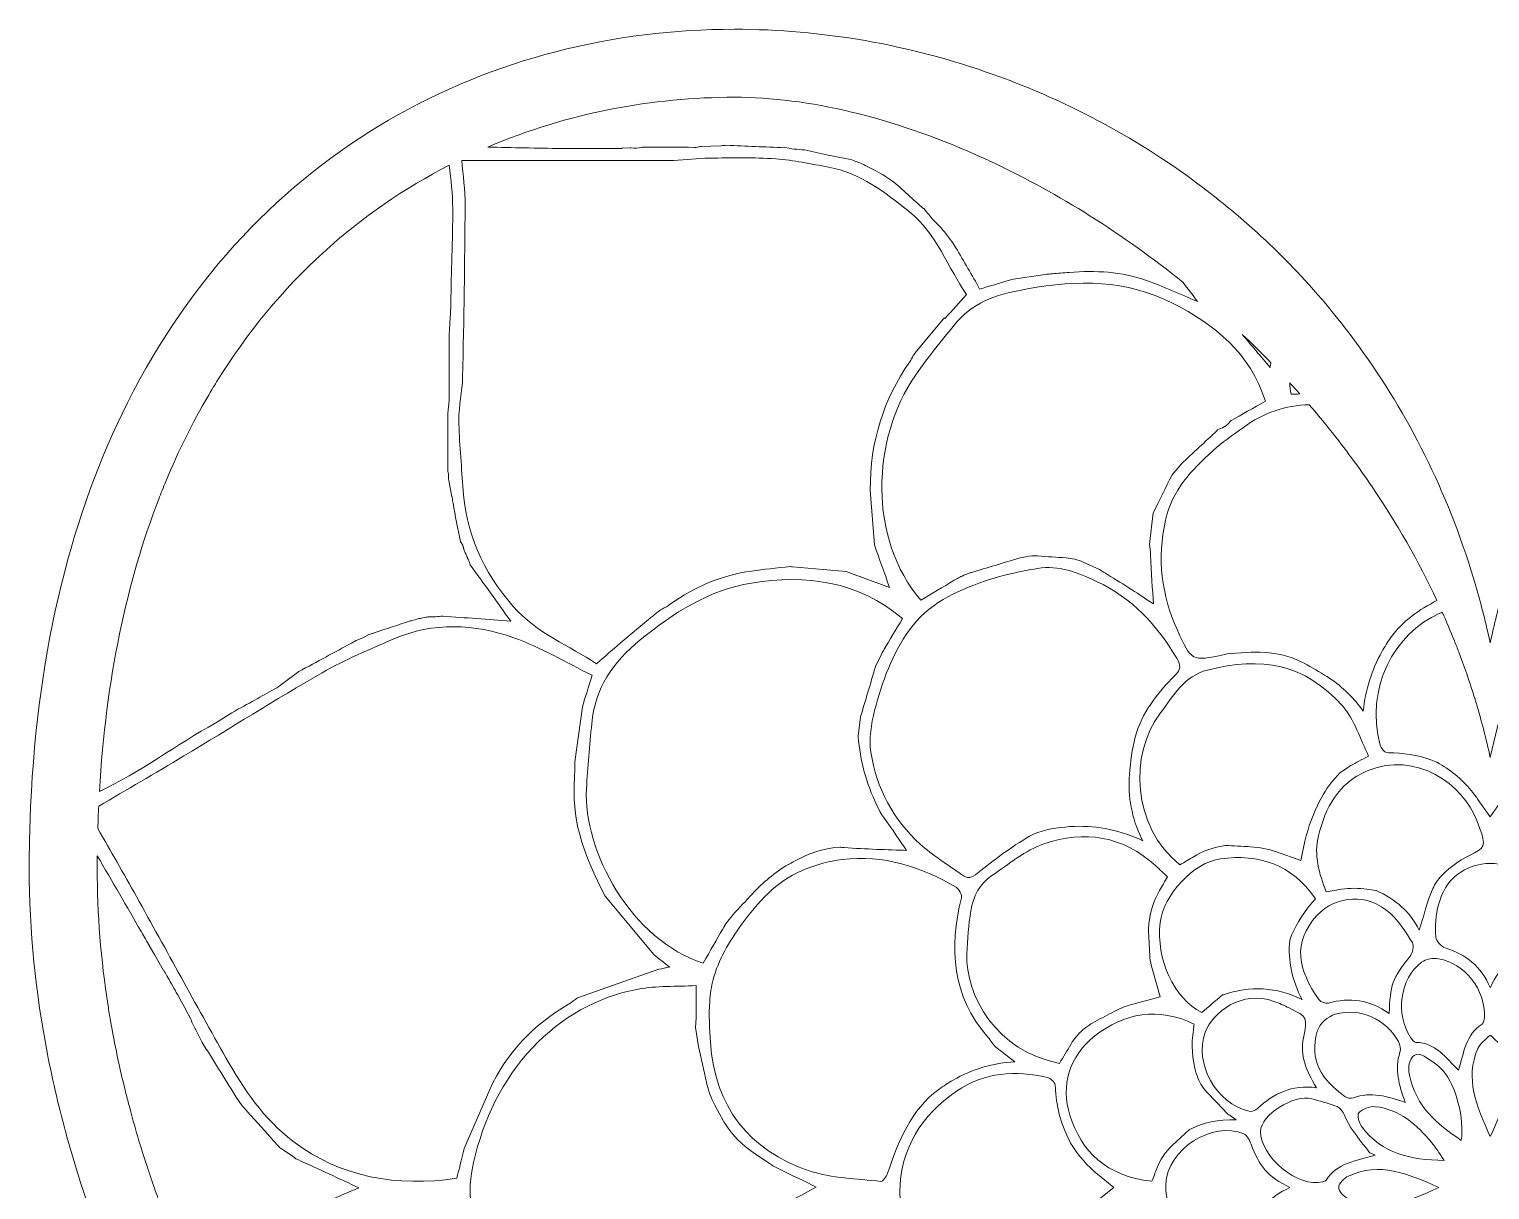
# Model space of a CAD drawing. Extents: x 12 to 8996, y -931 to -69.
# Drawn here: x 1157.9 to 1643.8, y -457.1 to -71 of the extents above; entities that cross this region are included whole.
import ezdxf

# ---------------------------------------------------------------- set-up
doc = ezdxf.new("R2010")
doc.units = 0
doc.header["$MEASUREMENT"] = 0
doc.layers.add('Layer 1', color=7, linetype='Continuous')

msp = doc.modelspace()

# ---------------------------------------------------------------- linework, layer by layer
at = {"layer": 'Layer 1', "lineweight": 0}
for points, knots in [([(2129.66, -329.64), (2127.3, -276.46), (2115.77, -231.98), (2097.65, -195.79), (2097.56, -195.63), (2097.49, -195.45), (2097.4, -195.29), (2060.01, -120.87), (1994.88, -81.48), (1925.21, -72.86), (1925.21, -72.86), (1925.12, -72.86), (1925.12, -72.86), (1915.27, -71.64), (1905.34, -71.03), (1895.39, -71.03), (1895.39, -71.03), (1894.35, -71.03), (1894.35, -71.03), (1887.27, -71.08), (1880.21, -71.42), (1873.13, -72.05), (1871.75, -72.16), (1870.35, -72.3), (1868.97, -72.43), (1868.92, -72.46), (1868.88, -72.46), (1868.83, -72.46), (1854.6, -73.97), (1840.44, -76.69), (1826.53, -80.6), (1795.34, -89.33), (1765.45, -103.97), (1739.01, -124.1), (1724.76, -134.94), (1711.52, -147.38), (1699.6, -161.36), (1691.28, -171.13), (1683.61, -181.65), (1676.69, -192.94), (1664.83, -212.23), (1655.24, -233.68), (1648.5, -257.16), (1646.81, -263.04), (1645.29, -269.04), (1643.98, -275.17), (1642.6, -268.74), (1640.99, -262.45), (1639.18, -256.3), (1630.77, -227.3), (1617.99, -201.4), (1601.97, -178.85), (1595.5, -169.75), (1588.51, -161.18), (1581.04, -153.15), (1567.38, -138.47), (1552.18, -125.66), (1535.89, -114.78), (1517.91, -102.79), (1498.61, -93.18), (1478.59, -86.05), (1450.77, -76.12), (1421.56, -71.03), (1392.59, -71.03), (1312.08, -71.01), (1233.26, -110.33), (1190.58, -195.29), (1172.35, -231.58), (1160.7, -276.18), (1158.34, -329.64), (1158.03, -336.36), (1157.87, -343.21), (1157.87, -350.2), (1157.87, -371.08), (1159.99, -391.71), (1163.98, -412.05), (1163.98, -412.05), (1163.98, -412.12), (1163.98, -412.12), (1165.74, -421.28), (1167.89, -430.35), (1170.4, -439.37), (1170.4, -439.4), (1170.42, -439.44), (1170.42, -439.47), (1174.83, -455.46), (1180.35, -471.23), (1186.82, -486.79), (1202.09, -523.53), (1222.66, -558.97), (1246.61, -592.7), (1246.61, -592.72), (1246.63, -592.72), (1246.66, -592.75), (1250.82, -598.61), (1255.07, -604.42), (1259.44, -610.17), (1332.57, -706.67), (1431.9, -788.08), (1511.28, -844.45), (1530.08, -857.82), (1547.77, -869.77), (1563.72, -880.2), (1611.67, -911.53), (1643.98, -928.97), (1643.98, -928.97), (1643.98, -928.97), (1679.72, -909.67), (1731.84, -875.22), (1745.68, -866.06), (1760.68, -855.83), (1776.47, -844.61), (1783.05, -839.95), (1789.82, -835.09), (1796.67, -830.05), (1796.67, -830.05), (1796.69, -830.05), (1796.69, -830.05), (1801.65, -826.4), (1806.62, -822.69), (1811.69, -818.89), (1850.13, -789.96), (1891.34, -756.12), (1930.97, -718.27), (1936.72, -712.8), (1942.44, -707.21), (1948.12, -701.56), (1948.12, -701.56), (1948.14, -701.53), (1948.14, -701.53), (1954.39, -695.29), (1960.56, -688.98), (1966.67, -682.53), (1971.83, -677.15), (1976.9, -671.7), (1981.89, -666.18), (1992.44, -654.57), (2002.71, -642.67), (2012.59, -630.48), (2012.59, -630.48), (2012.59, -630.46), (2012.59, -630.46), (2059.28, -573.02), (2097.44, -509.7), (2116.65, -442.77), (2119.75, -432.02), (2122.35, -421.16), (2124.41, -410.24), (2128.14, -390.49), (2130.13, -370.45), (2130.13, -350.2), (2130.13, -343.21), (2129.97, -336.36), (2129.66, -329.64)], [0, 0, 0, 0, 1, 1, 1, 2, 2, 2, 3, 3, 3, 4, 4, 4, 5, 5, 5, 6, 6, 6, 7, 7, 7, 8, 8, 8, 9, 9, 9, 10, 10, 10, 11, 11, 11, 12, 12, 12, 13, 13, 13, 14, 14, 14, 15, 15, 15, 16, 16, 16, 17, 17, 17, 18, 18, 18, 19, 19, 19, 20, 20, 20, 21, 21, 21, 22, 22, 22, 23, 23, 23, 24, 24, 24, 25, 25, 25, 26, 26, 26, 27, 27, 27, 28, 28, 28, 29, 29, 29, 30, 30, 30, 31, 31, 31, 32, 32, 32, 33, 33, 33, 34, 34, 34, 35, 35, 35, 36, 36, 36, 37, 37, 37, 38, 38, 38, 39, 39, 39, 40, 40, 40, 41, 41, 41, 42, 42, 42, 43, 43, 43, 44, 44, 44, 45, 45, 45, 46, 46, 46, 47, 47, 47, 48, 48, 48, 49, 49, 49, 50, 50, 50, 51, 51, 51, 51]), ([(1392.54, -93.65), (1417.2, -93.65), (1444.91, -100.37), (1472.78, -112.75), (1474.86, -113.65), (1476.94, -114.6), (1479.02, -115.6), (1500.42, -125.71), (1521.78, -139.1), (1541.77, -155.25), (1541.77, -155.25), (1541.8, -155.3), (1541.8, -155.3), (1543.36, -157.33), (1544.99, -159.39), (1546.57, -161.59), (1540.67, -159.12), (1535.21, -156.61), (1529.58, -154.57), (1521.28, -151.59), (1512.57, -151.25), (1503.91, -151.9), (1503.66, -151.93), (1503.45, -151.9), (1503.21, -151.93), (1502.25, -152.04), (1501.3, -152.15), (1500.31, -152.2), (1498.59, -152.29), (1496.87, -152.51), (1495.13, -152.67), (1495.13, -152.67), (1484.57, -154.32), (1484.57, -154.32), (1484.43, -154.37), (1484.29, -154.44), (1484.14, -154.48), (1480.52, -155.57), (1477.39, -156.5), (1474.07, -157.51), (1471.67, -152.79), (1468.82, -148.31), (1466.22, -143.69), (1465.72, -142.99), (1465.31, -142.22), (1464.79, -141.52), (1463.87, -140.32), (1462.94, -139.12), (1462.01, -137.95), (1461.06, -136.75), (1459.93, -135.75), (1458.89, -134.62), (1457.71, -133.38), (1456.63, -132.06), (1455.59, -130.71), (1455.59, -130.71), (1455.52, -130.75), (1455.52, -130.75), (1451.85, -127.81), (1448.59, -124.16), (1444.79, -121.39), (1441.84, -119.25), (1440.35, -118.5), (1437.76, -117.27), (1437.2, -116.93), (1436.65, -116.59), (1436.06, -116.3), (1435.27, -115.91), (1434.46, -115.55), (1433.62, -115.26), (1432.92, -115.01), (1432.24, -114.76), (1431.59, -114.44), (1431.59, -114.46), (1431.59, -114.46), (1431.59, -114.46), (1426.25, -113.4), (1421, -112.47), (1415.86, -111.16), (1415.82, -111.16), (1415.77, -111.14), (1415.75, -111.12), (1413.51, -111.09), (1411.32, -110.76), (1409.1, -110.33), (1409.1, -110.37), (1409.1, -110.42), (1409.08, -110.46), (1402.7, -110.17), (1396.39, -109.9), (1389.87, -109.6), (1389.26, -109.67), (1388.65, -109.71), (1388.04, -109.76), (1388.04, -109.76), (1381.39, -109.99), (1381.39, -109.99), (1381.28, -109.99), (1381.14, -110.01), (1381.03, -110.01), (1380.55, -110.21), (1379.99, -110.35), (1379.22, -110.33), (1373.99, -110.21), (1368.77, -110.28), (1362.75, -110.28), (1362.75, -110.28), (1362, -110.28), (1362, -110.28), (1361.96, -110.3), (1361.96, -110.3), (1361.93, -110.33), (1361.93, -110.33), (1361.82, -110.33), (1361.82, -110.33), (1361.8, -110.33), (1361.75, -110.35), (1361.73, -110.35), (1360.55, -110.57), (1359.38, -110.6), (1358.18, -110.51), (1358.18, -110.51), (1357.86, -110.51), (1357.86, -110.51), (1357.86, -110.51), (1355.15, -110.62), (1355.15, -110.62), (1355.15, -110.62), (1355.1, -110.64), (1355.1, -110.64), (1355.1, -110.64), (1354.83, -110.66), (1354.83, -110.66), (1354.52, -110.71), (1354.15, -110.73), (1353.77, -110.73), (1353.77, -110.73), (1353.43, -110.73), (1353.43, -110.73), (1347.28, -110.64), (1341.1, -110.8), (1334.92, -110.71), (1326.76, -110.55), (1318.59, -110.48), (1310.43, -110.21), (1337.21, -98.79), (1365.49, -93.65), (1392.54, -93.65)], [0, 0, 0, 0, 1, 1, 1, 2, 2, 2, 3, 3, 3, 4, 4, 4, 5, 5, 5, 6, 6, 6, 7, 7, 7, 8, 8, 8, 9, 9, 9, 10, 10, 10, 11, 11, 11, 12, 12, 12, 13, 13, 13, 14, 14, 14, 15, 15, 15, 16, 16, 16, 17, 17, 17, 18, 18, 18, 19, 19, 19, 20, 20, 20, 21, 21, 21, 22, 22, 22, 23, 23, 23, 24, 24, 24, 25, 25, 25, 26, 26, 26, 27, 27, 27, 28, 28, 28, 29, 29, 29, 30, 30, 30, 31, 31, 31, 32, 32, 32, 33, 33, 33, 34, 34, 34, 35, 35, 35, 36, 36, 36, 37, 37, 37, 38, 38, 38, 39, 39, 39, 40, 40, 40, 41, 41, 41, 42, 42, 42, 43, 43, 43, 44, 44, 44, 45, 45, 45, 46, 46, 46, 47, 47, 47, 48, 48, 48, 49, 49, 49, 49]), ([(1200.96, -227.37), (1201.71, -225.4), (1202.48, -223.43), (1203.31, -221.51), (1207.48, -211.35), (1212.18, -201.9), (1217.36, -193.1), (1218.27, -191.49), (1219.22, -189.93), (1220.19, -188.37), (1240.84, -154.96), (1267.99, -131.45), (1297.6, -116.25), (1298.19, -121.05), (1298.73, -125.87), (1298.78, -130.66), (1298.82, -141.18), (1298.3, -151.68), (1298.14, -162.17), (1298.12, -164.19), (1298.1, -165.61), (1297.92, -166.65), (1297.92, -166.65), (1297.89, -166.92), (1297.89, -166.92), (1297.89, -166.92), (1297.6, -172.94), (1297.6, -172.94), (1297.6, -172.94), (1297.6, -194.57), (1297.6, -194.57), (1297.6, -194.57), (1297.17, -198.8), (1297.17, -198.8), (1297.17, -198.8), (1297.17, -199.05), (1297.17, -199.05), (1297.17, -199.05), (1297.19, -199.05), (1297.19, -199.05), (1297.19, -199.05), (1297.19, -218.32), (1297.19, -218.32), (1297.22, -218.41), (1297.26, -218.48), (1297.26, -218.57), (1297.33, -218.84), (1297.35, -219.11), (1297.37, -219.38), (1297.37, -219.38), (1297.37, -219.45), (1297.37, -219.45), (1297.42, -220.02), (1297.4, -220.58), (1297.44, -221.12), (1297.44, -221.12), (1298.53, -226.62), (1298.53, -226.62), (1298.53, -226.62), (1298.55, -226.73), (1298.55, -226.73), (1298.64, -226.98), (1298.69, -227.21), (1298.71, -227.48), (1298.71, -227.48), (1298.71, -227.66), (1298.71, -227.66), (1298.71, -227.75), (1298.71, -227.84), (1298.69, -227.91), (1298.71, -228.02), (1298.75, -228.11), (1298.8, -228.23), (1298.84, -228.34), (1298.87, -228.43), (1298.89, -228.57), (1299.59, -232.89), (1300.5, -237.16), (1301.36, -241.42), (1301.38, -241.44), (1301.4, -241.48), (1301.42, -241.51), (1301.69, -241.89), (1301.94, -242.28), (1302.1, -242.71), (1302.15, -242.8), (1302.15, -242.91), (1302.17, -243), (1302.19, -243.02), (1302.21, -243.04), (1302.21, -243.07), (1302.35, -243.27), (1302.42, -243.5), (1302.42, -243.75), (1302.42, -243.86), (1302.44, -243.95), (1302.46, -244.04), (1302.62, -244.42), (1302.78, -244.81), (1302.94, -245.19), (1303.23, -245.71), (1303.5, -246.26), (1303.66, -246.82), (1303.68, -246.89), (1303.71, -246.96), (1303.73, -247.05), (1303.89, -247.39), (1304.18, -247.95), (1304.36, -248.47), (1304.45, -248.7), (1304.52, -248.97), (1304.59, -249.22), (1309.16, -255.4), (1313.59, -261.66), (1318.07, -267.91), (1310.43, -267.36), (1303.03, -266.84), (1295.63, -266.25), (1295.56, -266.25), (1295.5, -266.23), (1295.43, -266.23), (1293.94, -266.41), (1292.42, -266.57), (1290.93, -266.48), (1290.72, -266.5), (1290.52, -266.57), (1290.29, -266.57), (1289.98, -266.57), (1289.66, -266.64), (1289.32, -266.68), (1289.03, -266.75), (1288.73, -266.84), (1288.39, -266.93), (1288.1, -267.02), (1287.78, -267.05), (1287.47, -267.09), (1286.65, -267.34), (1285.86, -267.61), (1285.02, -267.84), (1284.89, -267.86), (1284.77, -267.86), (1284.64, -267.86), (1280.72, -269.17), (1276.7, -270.51), (1272.4, -271.93), (1272.4, -271.93), (1272.29, -271.98), (1272.29, -271.98), (1271.86, -272.11), (1271.38, -272.27), (1270.95, -272.41), (1270.95, -272.41), (1270.91, -272.43), (1270.91, -272.43), (1270.91, -272.43), (1269.05, -273.33), (1269.05, -273.33), (1269.05, -273.33), (1267.17, -274.13), (1267.17, -274.13), (1266.5, -274.49), (1265.79, -274.87), (1265.09, -275.26), (1259.46, -278.29), (1253.69, -281.41), (1247.56, -284.71), (1247.56, -284.71), (1241.48, -289.24), (1241.48, -289.24), (1241.48, -289.24), (1240.93, -289.64), (1240.93, -289.64), (1240.48, -290.01), (1239.96, -290.32), (1239.42, -290.62), (1235.19, -292.95), (1230.96, -295.28), (1225.26, -298.42), (1225.26, -298.42), (1220.51, -301.43), (1220.51, -301.43), (1220.51, -301.43), (1219.94, -301.79), (1219.94, -301.79), (1206.8, -309.01), (1194.83, -318.28), (1181.21, -324.62), (1183.38, -287.07), (1190.37, -254.81), (1200.96, -227.37)], [0, 0, 0, 0, 1, 1, 1, 2, 2, 2, 3, 3, 3, 4, 4, 4, 5, 5, 5, 6, 6, 6, 7, 7, 7, 8, 8, 8, 9, 9, 9, 10, 10, 10, 11, 11, 11, 12, 12, 12, 13, 13, 13, 14, 14, 14, 15, 15, 15, 16, 16, 16, 17, 17, 17, 18, 18, 18, 19, 19, 19, 20, 20, 20, 21, 21, 21, 22, 22, 22, 23, 23, 23, 24, 24, 24, 25, 25, 25, 26, 26, 26, 27, 27, 27, 28, 28, 28, 29, 29, 29, 30, 30, 30, 31, 31, 31, 32, 32, 32, 33, 33, 33, 34, 34, 34, 35, 35, 35, 36, 36, 36, 37, 37, 37, 38, 38, 38, 39, 39, 39, 40, 40, 40, 41, 41, 41, 42, 42, 42, 43, 43, 43, 44, 44, 44, 45, 45, 45, 46, 46, 46, 47, 47, 47, 48, 48, 48, 49, 49, 49, 50, 50, 50, 51, 51, 51, 52, 52, 52, 53, 53, 53, 54, 54, 54, 55, 55, 55, 56, 56, 56, 57, 57, 57, 58, 58, 58, 59, 59, 59, 60, 60, 60, 61, 61, 61, 62, 62, 62, 63, 63, 63, 63]), ([(1301.81, -114.67), (1301.81, -114.67), (1355.22, -114.67), (1355.22, -114.67), (1360.92, -114.67), (1366.62, -114.76), (1372.34, -114.65), (1376.3, -114.53), (1380.24, -113.94), (1384.19, -113.9), (1391.57, -113.81), (1398.94, -113.63), (1406.27, -114.13), (1412.18, -114.56), (1418.01, -115.82), (1423.85, -116.91), (1434.46, -118.88), (1442.6, -125.21), (1450.75, -131.79), (1459.98, -139.24), (1463.57, -150.39), (1469.73, -159.28), (1467.3, -161.95), (1465.02, -164.48), (1462.51, -167.24), (1462.46, -167.17), (1462.44, -167.13), (1462.4, -167.06), (1462.28, -167.22), (1462.12, -167.33), (1461.99, -167.49), (1461.99, -167.49), (1453.19, -177.99), (1453.19, -177.99), (1453.19, -178.01), (1453.19, -178.01), (1453.19, -178.03), (1453.12, -178.1), (1453.05, -178.12), (1453.01, -178.19), (1452.69, -178.69), (1452.35, -179.16), (1452.01, -179.61), (1451.67, -180.29), (1451.31, -180.97), (1450.84, -181.67), (1442.13, -194.23), (1437.58, -208.23), (1437.72, -224.36), (1437.72, -224.36), (1439.07, -242.5), (1439.07, -242.5), (1440.72, -247.23), (1442.42, -251.91), (1444.14, -256.73), (1439.32, -254.94), (1434.48, -253.22), (1429.69, -251.46), (1429.69, -251.46), (1411.79, -249.85), (1411.79, -249.85), (1411.61, -249.81), (1411.41, -249.83), (1411.2, -249.76), (1406.39, -250.31), (1402.27, -250.65), (1398.2, -251.26), (1388.33, -252.75), (1379.29, -256.44), (1371.28, -262.23), (1370.33, -262.91), (1369.4, -263.43), (1368.47, -263.9), (1367.95, -264.26), (1367.39, -264.6), (1366.87, -264.94), (1366.66, -265.12), (1366.46, -265.28), (1366.26, -265.46), (1366.26, -265.46), (1366.03, -265.67), (1366.03, -265.67), (1365.76, -265.89), (1365.49, -266.12), (1365.22, -266.37), (1365.06, -266.48), (1364.9, -266.62), (1364.72, -266.73), (1364.72, -266.73), (1364.58, -266.84), (1364.58, -266.84), (1364.58, -266.84), (1354.47, -275.26), (1354.47, -275.26), (1351.78, -277.61), (1349.29, -279.78), (1346.62, -282.11), (1337.73, -276.12), (1326.8, -272.07), (1318.91, -263.06), (1308.8, -251.46), (1303.05, -238.34), (1302.12, -223.02), (1301.69, -215.7), (1300.93, -208.37), (1300.83, -201.01), (1300.77, -196.24), (1301.99, -191.47), (1302.08, -186.67), (1302.49, -167.65), (1302.78, -148.6), (1302.89, -129.55), (1302.94, -124.51), (1302.19, -119.46), (1301.81, -114.67)], [0, 0, 0, 0, 1, 1, 1, 2, 2, 2, 3, 3, 3, 4, 4, 4, 5, 5, 5, 6, 6, 6, 7, 7, 7, 8, 8, 8, 9, 9, 9, 10, 10, 10, 11, 11, 11, 12, 12, 12, 13, 13, 13, 14, 14, 14, 15, 15, 15, 16, 16, 16, 17, 17, 17, 18, 18, 18, 19, 19, 19, 20, 20, 20, 21, 21, 21, 22, 22, 22, 23, 23, 23, 24, 24, 24, 25, 25, 25, 26, 26, 26, 27, 27, 27, 28, 28, 28, 29, 29, 29, 30, 30, 30, 31, 31, 31, 32, 32, 32, 33, 33, 33, 34, 34, 34, 35, 35, 35, 36, 36, 36, 37, 37, 37, 38, 38, 38, 38]), ([(1569.17, -194.77), (1565.23, -196.99), (1561.2, -199.27), (1557.74, -201.24), (1557.62, -201.36), (1557.5, -201.47), (1557.38, -201.58), (1556.36, -203.03), (1554.77, -203.88), (1553.11, -204.29), (1553.15, -204.34), (1553.2, -204.38), (1553.22, -204.45), (1549.13, -208.25), (1545.1, -212.01), (1541.21, -215.6), (1541.21, -215.6), (1538.11, -219.25), (1538.11, -219.25), (1535.98, -223.59), (1533.9, -227.84), (1531.89, -231.96), (1531.89, -231.96), (1530.58, -242.28), (1530.58, -242.28), (1530.8, -243.45), (1530.94, -244.67), (1530.96, -245.89), (1531.1, -251.78), (1531.64, -257.64), (1531.93, -262.14), (1527.48, -259.29), (1522.12, -255.71), (1516.6, -252.43), (1515.69, -251.89), (1514.79, -251.35), (1514, -250.76), (1514, -250.76), (1508.56, -248.32), (1508.56, -248.32), (1506.75, -247.51), (1504.82, -247.03), (1502.84, -246.89), (1499.72, -246.69), (1496.59, -246.48), (1493.39, -246.26), (1492.09, -246.17), (1490.77, -246.25), (1489.49, -246.5), (1489.49, -246.5), (1487.53, -246.89), (1487.53, -246.89), (1481.81, -248.61), (1476.69, -250.15), (1471.15, -251.82), (1471.15, -251.8), (1471.15, -251.8), (1471.15, -251.78), (1466.84, -253.38), (1468.44, -252.93), (1465.63, -254.36), (1461.85, -256.59), (1458.17, -258.79), (1454.52, -260.96), (1437.06, -240.69), (1438.01, -207.35), (1452.83, -186.04), (1457.1, -179.89), (1461.83, -174.03), (1466.67, -168.3), (1472.71, -161.11), (1481.31, -158.98), (1490.06, -157.38), (1506.62, -154.32), (1522.95, -154.35), (1538.31, -162.15), (1552.29, -169.28), (1564.12, -178.73), (1569.17, -194.77)], [0, 0, 0, 0, 1, 1, 1, 2, 2, 2, 3, 3, 3, 4, 4, 4, 5, 5, 5, 6, 6, 6, 7, 7, 7, 8, 8, 8, 9, 9, 9, 10, 10, 10, 11, 11, 11, 12, 12, 12, 13, 13, 13, 14, 14, 14, 15, 15, 15, 16, 16, 16, 17, 17, 17, 18, 18, 18, 19, 19, 19, 20, 20, 20, 21, 21, 21, 22, 22, 22, 23, 23, 23, 24, 24, 24, 25, 25, 25, 26, 26, 26, 26]), ([(1571.02, -181.99), (1570.93, -182.51), (1570.82, -183.03), (1570.73, -183.53), (1567.7, -179.89), (1564.58, -176.24), (1561.45, -172.53), (1564.69, -175.59), (1567.9, -178.75), (1571.02, -181.99)], [0, 0, 0, 0, 1, 1, 1, 2, 2, 2, 3, 3, 3, 3]), ([(1580.66, -192.37), (1579.66, -192.4), (1578.69, -192.42), (1577.72, -192.42), (1577.52, -191.13), (1577.36, -189.86), (1577.27, -188.62), (1578.4, -189.86), (1579.53, -191.11), (1580.66, -192.37)], [0, 0, 0, 0, 1, 1, 1, 2, 2, 2, 3, 3, 3, 3]), ([(1583.76, -195.95), (1588.67, -201.65), (1593.35, -207.53), (1597.83, -213.59), (1600.18, -216.76), (1602.44, -219.97), (1604.66, -223.23), (1612.81, -235.24), (1620.07, -247.89), (1626.26, -261.12), (1620.32, -263.99), (1614.95, -267.79), (1610.84, -273.49), (1609.79, -274.96), (1608.84, -276.5), (1607.94, -278.1), (1604.51, -284.17), (1602.42, -290.92), (1601.74, -297.86), (1601.74, -297.86), (1600.58, -296.36), (1600.58, -296.36), (1597.34, -292.17), (1593.35, -288.61), (1588.83, -285.86), (1586.21, -284.27), (1583.69, -282.78), (1581.07, -281.46), (1573.26, -277.5), (1564.83, -278.02), (1556.43, -278.83), (1556.16, -278.85), (1555.91, -279.01), (1555.64, -279.06), (1544.6, -281.36), (1544.6, -281.36), (1539.9, -270.94), (1534.6, -259.2), (1533.09, -247.12), (1535.92, -234.38), (1538.11, -224.43), (1544.62, -217.66), (1551.7, -211.24), (1554.85, -208.39), (1558.4, -206.01), (1561.84, -203.5), (1568.54, -198.59), (1575.95, -196.13), (1583.76, -195.95)], [0, 0, 0, 0, 1, 1, 1, 2, 2, 2, 3, 3, 3, 4, 4, 4, 5, 5, 5, 6, 6, 6, 7, 7, 7, 8, 8, 8, 9, 9, 9, 10, 10, 10, 11, 11, 11, 12, 12, 12, 13, 13, 13, 14, 14, 14, 15, 15, 15, 16, 16, 16, 16]), ([(1442.38, -277.25), (1442.38, -277.25), (1442.26, -277.45), (1442.26, -277.45), (1442.01, -277.88), (1441.77, -278.29), (1441.54, -278.67), (1441.54, -278.67), (1439.48, -282.99), (1439.48, -282.99), (1437.67, -289.1), (1436.13, -294.21), (1434.46, -299.8), (1434.46, -299.8), (1433.69, -306.23), (1433.69, -306.23), (1433.69, -306.27), (1433.7, -306.31), (1433.7, -306.35), (1434.3, -314.26), (1436.4, -321.98), (1439.86, -329.12), (1439.86, -329.12), (1440.93, -331.31), (1440.93, -331.31), (1441.36, -331.99), (1441.79, -332.67), (1442.24, -333.3), (1445.02, -337.17), (1447.65, -341.13), (1449.77, -344.23), (1443.64, -343.98), (1436.29, -343.8), (1428.98, -343.28), (1428.53, -343.26), (1428.06, -343.19), (1427.58, -343.08), (1422.86, -343.45), (1418.25, -344.78), (1414.07, -346.99), (1412.84, -347.64), (1411.65, -348.26), (1410.48, -348.87), (1410.48, -348.87), (1410.41, -348.89), (1410.41, -348.89), (1406.01, -351.57), (1402, -354.85), (1398.5, -358.63), (1396.3, -361), (1394.15, -363.31), (1391.98, -365.65), (1389.87, -368.14), (1389.93, -368.33), (1388.49, -370.52), (1388.44, -370.56), (1388.46, -370.55), (1388.49, -370.53), (1386.75, -373.62), (1384.46, -377.69), (1382.16, -381.74), (1358.22, -374.13), (1342.16, -344.37), (1343.29, -323.69), (1343.7, -316.47), (1344.36, -309.28), (1345.04, -302.09), (1346.12, -290.35), (1352.09, -281.5), (1361.14, -274.19), (1372.2, -265.26), (1383.88, -257.61), (1398.2, -255.28), (1416.41, -252.32), (1433.53, -254.56), (1448.42, -267.11), (1446.27, -270.71), (1444.12, -274.33), (1442.38, -277.25)], [0, 0, 0, 0, 1, 1, 1, 2, 2, 2, 3, 3, 3, 4, 4, 4, 5, 5, 5, 6, 6, 6, 7, 7, 7, 8, 8, 8, 9, 9, 9, 10, 10, 10, 11, 11, 11, 12, 12, 12, 13, 13, 13, 14, 14, 14, 15, 15, 15, 16, 16, 16, 17, 17, 17, 18, 18, 18, 19, 19, 19, 20, 20, 20, 21, 21, 21, 22, 22, 22, 23, 23, 23, 24, 24, 24, 25, 25, 25, 26, 26, 26, 26]), ([(1539.08, -286.02), (1533.13, -291.86), (1527.98, -298.63), (1525.85, -306.57), (1524.78, -310.56), (1524.3, -314.71), (1523.96, -318.94), (1523.37, -326.27), (1524.73, -333.62), (1527.98, -340.22), (1527.98, -340.22), (1528.36, -340.99), (1528.36, -340.99), (1521.27, -337.64), (1513.49, -335.92), (1505.65, -336.23), (1504.6, -336.27), (1503.55, -336.34), (1502.5, -336.45), (1498.48, -336.83), (1494.11, -337.56), (1490.7, -339.52), (1484.59, -343.01), (1478.91, -347.35), (1473.41, -351.76), (1471.33, -353.44), (1470.09, -353.8), (1468.01, -352.21), (1463.48, -348.8), (1458.46, -345.95), (1454.3, -342.13), (1445.36, -333.91), (1439.73, -323.55), (1437.9, -311.56), (1437.22, -307.09), (1438.03, -302.13), (1439.16, -297.65), (1441.61, -288.15), (1445.02, -278.92), (1450.75, -270.82), (1456.88, -262.23), (1466.13, -258.02), (1475.67, -254.69), (1481.38, -252.73), (1487.39, -251.41), (1493.36, -250.4), (1500.38, -249.2), (1506.76, -251.8), (1513, -254.72), (1524.81, -260.24), (1533.13, -269.24), (1539.67, -280.28), (1541.1, -282.68), (1541.12, -284.06), (1539.08, -286.02)], [0, 0, 0, 0, 1, 1, 1, 2, 2, 2, 3, 3, 3, 4, 4, 4, 5, 5, 5, 6, 6, 6, 7, 7, 7, 8, 8, 8, 9, 9, 9, 10, 10, 10, 11, 11, 11, 12, 12, 12, 13, 13, 13, 14, 14, 14, 15, 15, 15, 16, 16, 16, 17, 17, 17, 18, 18, 18, 18]), ([(1628.01, -264.96), (1629.43, -268.11), (1630.79, -271.3), (1632.06, -274.51), (1632.58, -275.75), (1633.07, -277.02), (1633.55, -278.27), (1635.06, -282.25), (1636.49, -286.27), (1637.78, -290.35), (1638.32, -291.93), (1638.82, -293.54), (1639.27, -295.14), (1641.08, -301.11), (1642.64, -307.18), (1643.98, -313.31), (1645.31, -307.15), (1646.87, -301.09), (1648.68, -295.12), (1649.16, -293.51), (1649.66, -291.91), (1650.18, -290.32), (1651.49, -286.25), (1652.91, -282.25), (1654.43, -278.27), (1654.9, -277.02), (1655.4, -275.75), (1655.92, -274.51), (1657.19, -271.3), (1658.55, -268.11), (1659.97, -264.96), (1660.22, -265.1), (1660.47, -265.19), (1660.72, -265.3), (1675.99, -271.91), (1685.69, -290.37), (1680.62, -309.21), (1680.38, -310.18), (1679.27, -311.59), (1678.45, -311.65), (1675.26, -311.93), (1672.03, -311.77), (1669, -311.77), (1669, -311.77), (1661.92, -314.75), (1661.92, -314.75), (1659.2, -317.13), (1655.79, -318.76), (1652.53, -320.82), (1652.53, -320.82), (1643.98, -333.08), (1643.98, -333.08), (1643.98, -333.08), (1639.91, -327.23), (1639.91, -327.23), (1637.05, -323.12), (1633.49, -319.48), (1629.28, -316.77), (1628.27, -316.12), (1627.55, -315.69), (1626.24, -314.91), (1626.24, -314.91), (1626.2, -314.89), (1626.2, -314.89), (1626.2, -314.89), (1625.9, -314.76), (1625.9, -314.76), (1621.48, -312.85), (1616.73, -311.93), (1611.92, -311.79), (1611.12, -311.76), (1610.32, -311.72), (1609.53, -311.65), (1608.71, -311.59), (1607.6, -310.18), (1607.35, -309.21), (1602.29, -290.37), (1611.99, -271.91), (1627.26, -265.3), (1627.51, -265.19), (1627.76, -265.1), (1628.01, -264.96)], [0, 0, 0, 0, 1, 1, 1, 2, 2, 2, 3, 3, 3, 4, 4, 4, 5, 5, 5, 6, 6, 6, 7, 7, 7, 8, 8, 8, 9, 9, 9, 10, 10, 10, 11, 11, 11, 12, 12, 12, 13, 13, 13, 14, 14, 14, 15, 15, 15, 16, 16, 16, 17, 17, 17, 18, 18, 18, 19, 19, 19, 20, 20, 20, 21, 21, 21, 22, 22, 22, 23, 23, 23, 24, 24, 24, 25, 25, 25, 26, 26, 26, 27, 27, 27, 27]), ([(1180.99, -329.5), (1190.15, -324.14), (1199.79, -318.53), (1209.35, -312.79), (1224.69, -303.58), (1239.82, -294.01), (1255.34, -285.1), (1262.94, -280.73), (1271.11, -277.32), (1279.19, -273.85), (1292.37, -268.18), (1305.97, -268.79), (1319.09, -273.47), (1328.07, -276.66), (1336.42, -281.68), (1345.15, -285.93), (1343.95, -289.85), (1342.93, -293.17), (1341.91, -296.48), (1341.91, -296.48), (1339.4, -314.73), (1339.4, -314.73), (1339.4, -314.73), (1339.4, -314.78), (1339.4, -314.78), (1339.43, -315.52), (1339.43, -316.34), (1339.38, -317.15), (1338.59, -331.79), (1339.63, -340.18), (1349.49, -359.45), (1349.49, -359.45), (1365.67, -378.79), (1365.67, -378.79), (1365.67, -378.79), (1365.71, -378.84), (1365.71, -378.84), (1367.5, -380.29), (1369.26, -381.71), (1370.92, -383.05), (1369.76, -383.27), (1368.59, -383.5), (1367.41, -383.73), (1367.41, -383.73), (1340.31, -393.25), (1340.31, -393.25), (1338.75, -394.38), (1338.09, -394.97), (1337.35, -395.4), (1325.67, -402.16), (1316.67, -411.57), (1311.08, -423.77), (1311.08, -423.77), (1302.6, -443.42), (1302.6, -443.42), (1301.65, -447.22), (1300.86, -450.35), (1300.13, -453.31), (1280.2, -456.16), (1261.7, -453.15), (1245.62, -440.96), (1235.96, -433.65), (1229.22, -423.63), (1223.31, -413.2), (1213.24, -395.4), (1203.5, -377.42), (1193.54, -359.57), (1189.29, -351.92), (1184.92, -344.34), (1180.72, -336.97), (1180.76, -334.46), (1180.85, -331.97), (1180.99, -329.5)], [0, 0, 0, 0, 1, 1, 1, 2, 2, 2, 3, 3, 3, 4, 4, 4, 5, 5, 5, 6, 6, 6, 7, 7, 7, 8, 8, 8, 9, 9, 9, 10, 10, 10, 11, 11, 11, 12, 12, 12, 13, 13, 13, 14, 14, 14, 15, 15, 15, 16, 16, 16, 17, 17, 17, 18, 18, 18, 19, 19, 19, 20, 20, 20, 21, 21, 21, 22, 22, 22, 23, 23, 23, 24, 24, 24, 24]), ([(1597.65, -315.98), (1596.07, -316.93), (1594.59, -317.99), (1593.98, -318.4), (1593.98, -318.4), (1592.41, -320.17), (1592.41, -320.17), (1590.44, -322.38), (1588.74, -324.82), (1587.38, -327.45), (1587.35, -327.51), (1587.33, -327.56), (1587.3, -327.62), (1585.08, -331.91), (1583.4, -336.45), (1582.35, -341.17), (1582.35, -341.17), (1580.93, -347.58), (1580.93, -347.58), (1580.93, -347.58), (1572.84, -344.7), (1572.84, -344.7), (1570.08, -343.73), (1567.19, -343.15), (1564.27, -343.01), (1561.32, -342.86), (1558.58, -342.72), (1555.84, -342.56), (1555.84, -342.56), (1553.53, -343.05), (1553.53, -343.05), (1550.68, -343.65), (1547.95, -344.71), (1545.45, -346.21), (1543.92, -347.11), (1542.31, -348.08), (1540.69, -349.05), (1524.83, -336.13), (1523.7, -312.36), (1534.29, -298.47), (1538.7, -292.65), (1542.2, -286.14), (1549.9, -284.22), (1568.01, -279.69), (1582.06, -281.86), (1594.91, -296.25), (1598.89, -300.71), (1600.66, -307.13), (1603.53, -312.83), (1601.09, -314.12), (1599.32, -314.98), (1597.65, -315.98)], [0, 0, 0, 0, 1, 1, 1, 2, 2, 2, 3, 3, 3, 4, 4, 4, 5, 5, 5, 6, 6, 6, 7, 7, 7, 8, 8, 8, 9, 9, 9, 10, 10, 10, 11, 11, 11, 12, 12, 12, 13, 13, 13, 14, 14, 14, 15, 15, 15, 16, 16, 16, 17, 17, 17, 17]), ([(1638.79, -345), (1634.68, -346.9), (1630.88, -349.41), (1627.77, -352.69), (1626.59, -353.93), (1625.6, -355.34), (1624.89, -356.9), (1622.93, -361.19), (1621.95, -366.07), (1620.36, -370.7), (1617.4, -364.72), (1612.4, -360.38), (1606, -357.6), (1606, -357.6), (1605.95, -357.58), (1605.95, -357.58), (1605.95, -357.58), (1602.98, -357.13), (1602.98, -357.13), (1600.18, -356.7), (1597.34, -356.71), (1594.54, -357.14), (1592.91, -357.39), (1591.22, -357.65), (1589.37, -357.94), (1587.11, -352.01), (1585.21, -345.77), (1586.84, -339.32), (1589.19, -330), (1593.26, -321.9), (1603.01, -317.79), (1619.39, -310.86), (1634.97, -322.35), (1639.54, -334.28), (1642.26, -341.33), (1642.86, -343.12), (1638.79, -345)], [0, 0, 0, 0, 1, 1, 1, 2, 2, 2, 3, 3, 3, 4, 4, 4, 5, 5, 5, 6, 6, 6, 7, 7, 7, 8, 8, 8, 9, 9, 9, 10, 10, 10, 11, 11, 11, 12, 12, 12, 12]), ([(1533.93, -357.59), (1531.96, -360.95), (1530.77, -364.71), (1530.43, -368.6), (1530.43, -368.6), (1530.26, -370.56), (1530.26, -370.56), (1530.26, -370.56), (1530.26, -370.65), (1530.26, -370.65), (1530.42, -373.24), (1530.54, -375.88), (1530.68, -378.8), (1530.76, -380.38), (1531.02, -381.94), (1531.45, -383.46), (1531.45, -383.46), (1534.15, -392.91), (1534.15, -392.91), (1534.15, -392.91), (1524.25, -395.64), (1524.25, -395.64), (1522.36, -396.16), (1520.55, -396.88), (1518.83, -397.8), (1516.82, -398.87), (1514.68, -400.01), (1512.51, -401.13), (1511.53, -401.64), (1510.59, -402.23), (1509.72, -402.91), (1509.72, -402.91), (1509.32, -403.22), (1509.32, -403.22), (1507.36, -404.73), (1505.7, -406.61), (1504.44, -408.74), (1503.18, -410.86), (1501.94, -412.96), (1500.69, -415.06), (1479.63, -411.12), (1469.36, -392.39), (1469.86, -378.61), (1470.02, -373.84), (1470.38, -369.05), (1471.17, -364.32), (1471.96, -359.61), (1474.09, -355.31), (1478.19, -352.58), (1483.82, -348.8), (1489.27, -344.14), (1495.51, -341.99), (1508.95, -337.38), (1521.8, -339.37), (1532.68, -349.36), (1534.04, -350.59), (1535.37, -351.81), (1536.64, -352.96), (1535.72, -354.53), (1534.83, -356.05), (1533.93, -357.59)], [0, 0, 0, 0, 1, 1, 1, 2, 2, 2, 3, 3, 3, 4, 4, 4, 5, 5, 5, 6, 6, 6, 7, 7, 7, 8, 8, 8, 9, 9, 9, 10, 10, 10, 11, 11, 11, 12, 12, 12, 13, 13, 13, 14, 14, 14, 15, 15, 15, 16, 16, 16, 17, 17, 17, 18, 18, 18, 19, 19, 19, 20, 20, 20, 20]), ([(1203.63, -467.76), (1202.73, -465.41), (1201.84, -463.08), (1201.01, -460.75), (1200.19, -458.49), (1199.4, -456.25), (1198.63, -454.01), (1198.18, -452.7), (1197.73, -451.36), (1197.3, -450.03), (1194.97, -442.99), (1192.89, -436), (1191.08, -429.04), (1190.67, -427.52), (1190.28, -426.01), (1189.92, -424.51), (1187.93, -416.57), (1186.26, -408.66), (1184.9, -400.81), (1184.63, -399.18), (1184.36, -397.55), (1184.11, -395.94), (1181.69, -380.54), (1180.49, -365.27), (1180.49, -350.2), (1180.49, -348.8), (1180.49, -347.4), (1180.53, -346.02), (1185.44, -354.45), (1190.35, -362.87), (1195.19, -371.35), (1196.1, -372.89), (1196.98, -374.45), (1197.86, -376.01), (1197.86, -376.01), (1197.86, -376.04), (1197.86, -376.04), (1197.86, -376.04), (1199.65, -379.02), (1199.65, -379.02), (1199.65, -379.02), (1202.59, -384.13), (1202.59, -384.13), (1202.61, -384.11), (1202.61, -384.11), (1202.64, -384.09), (1203, -384.72), (1203.34, -385.36), (1203.7, -385.99), (1203.7, -385.99), (1203.97, -386.49), (1203.97, -386.49), (1205.08, -388.43), (1206.14, -390.31), (1207.18, -392.14), (1207.18, -392.14), (1207.27, -392.3), (1207.27, -392.3), (1208.45, -394.4), (1209.58, -396.44), (1210.64, -398.5), (1210.64, -398.5), (1210.73, -398.66), (1210.73, -398.66), (1211.1, -399.34), (1211.44, -400.01), (1211.77, -400.69), (1211.84, -400.81), (1211.89, -400.92), (1211.89, -401.08), (1211.89, -401.08), (1211.89, -401.1), (1211.89, -401.1), (1211.89, -401.1), (1211.93, -401.21), (1211.93, -401.21), (1211.93, -401.21), (1211.93, -401.35), (1211.93, -401.35), (1211.93, -401.35), (1213.09, -403.57), (1213.09, -403.57), (1213.09, -403.57), (1213.29, -403.95), (1213.29, -403.95), (1213.29, -403.95), (1215.44, -408.11), (1215.44, -408.11), (1219.06, -413.93), (1222.7, -419.76), (1226.43, -425.71), (1226.43, -425.71), (1226.48, -425.8), (1226.48, -425.8), (1226.5, -425.85), (1226.52, -425.87), (1226.55, -425.92), (1226.55, -425.92), (1228.76, -429.2), (1228.76, -429.2), (1229.71, -430.26), (1230.64, -431.3), (1231.55, -432.29), (1231.55, -432.29), (1231.66, -432.43), (1231.66, -432.43), (1234.74, -435.85), (1237.56, -439.01), (1240.46, -442.23), (1240.78, -442.59), (1241.11, -442.95), (1241.43, -443.31), (1241.43, -443.31), (1245.34, -445.87), (1245.34, -445.87), (1245.34, -445.87), (1245.53, -446), (1245.53, -446), (1245.53, -446), (1246.09, -446.41), (1246.09, -446.41), (1246.09, -446.41), (1246.63, -446.84), (1246.63, -446.84), (1246.63, -446.84), (1246.66, -446.84), (1246.66, -446.84), (1246.84, -446.93), (1247.02, -447), (1247.2, -447.09), (1254.19, -450.23), (1261.09, -453.47), (1267.54, -456.45), (1261.07, -459.26), (1253.96, -462.36), (1246.36, -465.68), (1246.36, -465.68), (1246.32, -465.71), (1246.32, -465.71), (1245.89, -465.89), (1245.48, -466.07), (1245.03, -466.27), (1245.03, -466.27), (1242.38, -468.71), (1242.38, -468.71), (1242.38, -468.71), (1242.29, -468.78), (1242.29, -468.78), (1242.29, -468.78), (1241.43, -469.44), (1241.43, -469.44), (1241.18, -469.71), (1240.93, -470), (1240.68, -470.28), (1240.68, -470.28), (1240.66, -470.3), (1240.66, -470.3), (1237.04, -474.35), (1233.51, -478.28), (1229.69, -482.54), (1229.69, -482.54), (1229.67, -482.56), (1229.67, -482.56), (1229.37, -482.9), (1229.08, -483.22), (1228.79, -483.55), (1228.76, -483.53), (1228.72, -483.51), (1228.7, -483.49), (1228.7, -483.49), (1226.43, -487.02), (1226.43, -487.02), (1225.96, -487.78), (1225.46, -488.58), (1224.99, -489.35), (1222.68, -493.06), (1220.33, -496.86), (1217.9, -500.72), (1212.57, -489.68), (1207.82, -478.69), (1203.63, -467.76)], [0, 0, 0, 0, 1, 1, 1, 2, 2, 2, 3, 3, 3, 4, 4, 4, 5, 5, 5, 6, 6, 6, 7, 7, 7, 8, 8, 8, 9, 9, 9, 10, 10, 10, 11, 11, 11, 12, 12, 12, 13, 13, 13, 14, 14, 14, 15, 15, 15, 16, 16, 16, 17, 17, 17, 18, 18, 18, 19, 19, 19, 20, 20, 20, 21, 21, 21, 22, 22, 22, 23, 23, 23, 24, 24, 24, 25, 25, 25, 26, 26, 26, 27, 27, 27, 28, 28, 28, 29, 29, 29, 30, 30, 30, 31, 31, 31, 32, 32, 32, 33, 33, 33, 34, 34, 34, 35, 35, 35, 36, 36, 36, 37, 37, 37, 38, 38, 38, 39, 39, 39, 40, 40, 40, 41, 41, 41, 42, 42, 42, 43, 43, 43, 44, 44, 44, 45, 45, 45, 46, 46, 46, 47, 47, 47, 48, 48, 48, 49, 49, 49, 50, 50, 50, 51, 51, 51, 52, 52, 52, 53, 53, 53, 54, 54, 54, 55, 55, 55, 56, 56, 56, 57, 57, 57, 58, 58, 58, 59, 59, 59, 60, 60, 60, 60]), ([(1476.85, -406.33), (1476.85, -406.33), (1476.85, -406.33), (1476.86, -406.33), (1477.83, -407.63), (1478.68, -409.02), (1479.97, -410.01), (1479.97, -410.01), (1485.83, -414.54), (1485.83, -414.54), (1478.6, -414.93), (1471.54, -417), (1465.28, -420.64), (1463.62, -421.6), (1462.02, -422.61), (1460.5, -423.72), (1451.09, -430.6), (1447.13, -441.03), (1443.48, -451.57), (1443.1, -452.68), (1441.9, -454.42), (1441.24, -454.33), (1433.26, -453.4), (1424.91, -453.33), (1417.4, -450.8), (1397.29, -444.01), (1386.05, -429.47), (1384.53, -408.13), (1384.22, -403.63), (1383.97, -398.97), (1384.28, -394.45), (1384.38, -393.2), (1384.51, -391.98), (1384.69, -390.76), (1384.9, -389.54), (1385.14, -388.34), (1385.44, -387.16), (1387.11, -380.67), (1390.87, -374.41), (1394.87, -368.89), (1400.21, -361.56), (1406.34, -354.54), (1415.03, -350.9), (1419.26, -349.12), (1423.85, -347.78), (1428.4, -347.22), (1442.1, -345.52), (1454.55, -349.7), (1466.26, -356.45), (1467.26, -357.01), (1468.3, -358.98), (1468.05, -360), (1463.89, -376.83), (1464.82, -392.62), (1476.85, -406.33)], [0, 0, 0, 0, 1, 1, 1, 2, 2, 2, 3, 3, 3, 4, 4, 4, 5, 5, 5, 6, 6, 6, 7, 7, 7, 8, 8, 8, 9, 9, 9, 10, 10, 10, 11, 11, 11, 12, 12, 12, 13, 13, 13, 14, 14, 14, 15, 15, 15, 16, 16, 16, 17, 17, 17, 18, 18, 18, 18]), ([(1584.28, -362.13), (1581.27, -365.67), (1578.9, -369.71), (1577.27, -374.07), (1577.27, -374.07), (1577.27, -374.09), (1577.27, -374.09), (1576.59, -380.99), (1578.1, -387.46), (1581.38, -393.84), (1581.32, -393.81), (1581.26, -393.77), (1581.2, -393.74), (1573.17, -389.62), (1563.73, -389.23), (1555.2, -392.21), (1555.2, -392.21), (1554.94, -392.3), (1554.94, -392.3), (1552.52, -394.31), (1550.26, -396.24), (1548, -398.14), (1538.68, -393.43), (1532.77, -380.4), (1534.15, -368.23), (1535.19, -359.09), (1545.28, -348.19), (1554.28, -346.99), (1567.04, -345.34), (1577.92, -348.69), (1585.84, -360.29), (1585.32, -360.9), (1584.81, -361.51), (1584.28, -362.13)], [0, 0, 0, 0, 1, 1, 1, 2, 2, 2, 3, 3, 3, 4, 4, 4, 5, 5, 5, 6, 6, 6, 7, 7, 7, 8, 8, 8, 9, 9, 9, 10, 10, 10, 11, 11, 11, 11]), ([(1655.08, -352.37), (1661.17, -357.17), (1662.78, -366.35), (1662.1, -373.05), (1661.98, -374.38), (1660.33, -376.24), (1659.02, -376.65), (1652.19, -378.79), (1647.03, -382.71), (1644.05, -389.79), (1644.02, -389.77), (1644, -389.72), (1644, -389.68), (1643.98, -389.72), (1643.95, -389.77), (1643.93, -389.79), (1640.95, -382.71), (1635.79, -378.79), (1628.96, -376.65), (1627.64, -376.24), (1625.99, -374.38), (1625.88, -373.05), (1625.2, -366.35), (1626.81, -357.17), (1632.89, -352.37), (1636.2, -349.77), (1640.11, -348.53), (1644, -348.57), (1647.87, -348.53), (1651.78, -349.77), (1655.08, -352.37)], [0, 0, 0, 0, 1, 1, 1, 2, 2, 2, 3, 3, 3, 4, 4, 4, 5, 5, 5, 6, 6, 6, 7, 7, 7, 8, 8, 8, 9, 9, 9, 10, 10, 10, 10]), ([(1617.24, -379.54), (1611.45, -386.71), (1610.61, -389.11), (1610.41, -398.52), (1603.82, -393.84), (1597.2, -393.11), (1590.12, -394.99), (1589.21, -395.24), (1587.56, -394.65), (1587.02, -393.91), (1580.05, -384.09), (1577.99, -374.93), (1586.34, -365.88), (1592.72, -358.96), (1603.39, -358.41), (1610.68, -365.13), (1613.62, -367.89), (1615.97, -371.42), (1618.08, -374.88), (1618.71, -375.92), (1618.14, -378.41), (1617.24, -379.54)], [0, 0, 0, 0, 1, 1, 1, 2, 2, 2, 3, 3, 3, 4, 4, 4, 5, 5, 5, 6, 6, 6, 7, 7, 7, 7]), ([(1642.05, -399.67), (1642.03, -400.49), (1641.83, -401.64), (1641.31, -401.98), (1635.7, -405.49), (1635.27, -411.62), (1633.41, -417.34), (1629.07, -413.2), (1625.86, -408.09), (1619.27, -408.11), (1618.69, -408.11), (1617.96, -407.12), (1617.51, -406.44), (1612.31, -398.77), (1613.91, -386.89), (1621.17, -381.4), (1622.58, -380.33), (1625, -379.97), (1626.81, -380.27), (1635.45, -381.62), (1642.53, -390.78), (1642.05, -399.67)], [0, 0, 0, 0, 1, 1, 1, 2, 2, 2, 3, 3, 3, 4, 4, 4, 5, 5, 5, 6, 6, 6, 7, 7, 7, 7]), ([(1379.6, -403.16), (1379.6, -403.16), (1380.53, -409.49), (1380.53, -409.49), (1381.39, -413.32), (1382.28, -417.27), (1383.22, -421.45), (1383.81, -424.08), (1384.75, -426.62), (1386.03, -429), (1386.03, -429), (1388.88, -434.29), (1388.88, -434.29), (1389.08, -434.61), (1389.29, -434.93), (1389.49, -435.24), (1391.91, -439.01), (1395.06, -442.24), (1398.77, -444.74), (1398.77, -444.74), (1402.49, -447.25), (1402.49, -447.25), (1402.49, -447.25), (1404.1, -448.31), (1404.1, -448.31), (1404.92, -448.88), (1405.75, -449.42), (1406.57, -449.83), (1411.41, -452.22), (1416.27, -454.53), (1419.75, -456.21), (1414.73, -458.9), (1408.74, -462.22), (1402.47, -465.37), (1402.47, -465.37), (1402.4, -465.41), (1402.4, -465.41), (1402.4, -465.41), (1400.86, -466.47), (1400.86, -466.47), (1395.88, -469.88), (1391.65, -474.25), (1388.32, -479.29), (1388.3, -479.32), (1388.28, -479.34), (1388.27, -479.37), (1388.27, -479.37), (1388.24, -479.41), (1388.24, -479.41), (1388.24, -479.41), (1385.9, -483.85), (1385.9, -483.85), (1384.7, -486.12), (1383.8, -488.55), (1383.23, -491.06), (1382.46, -494.4), (1381.72, -497.61), (1381.19, -500.86), (1381.19, -500.86), (1381.16, -501.02), (1381.16, -501.02), (1381.16, -501.02), (1379.76, -512.87), (1379.76, -512.87), (1379.76, -512.87), (1379.76, -512.92), (1379.76, -512.92), (1379.78, -513.73), (1379.78, -514.7), (1379.78, -515.83), (1379.78, -515.83), (1379.78, -522.78), (1379.78, -522.78), (1360.28, -525.47), (1344.22, -519.16), (1330.06, -507.17), (1316.22, -495.45), (1309.18, -479.75), (1305.16, -462.63), (1304.09, -458.04), (1304.61, -452.72), (1305.7, -448.04), (1308.98, -433.72), (1315.22, -420.64), (1325.33, -409.9), (1334.88, -399.76), (1346.71, -392.93), (1360.49, -390.38), (1366.59, -389.22), (1373, -389.56), (1379.74, -389.2), (1379.74, -394.43), (1379.94, -398.81), (1379.6, -403.16)], [0, 0, 0, 0, 1, 1, 1, 2, 2, 2, 3, 3, 3, 4, 4, 4, 5, 5, 5, 6, 6, 6, 7, 7, 7, 8, 8, 8, 9, 9, 9, 10, 10, 10, 11, 11, 11, 12, 12, 12, 13, 13, 13, 14, 14, 14, 15, 15, 15, 16, 16, 16, 17, 17, 17, 18, 18, 18, 19, 19, 19, 20, 20, 20, 21, 21, 21, 22, 22, 22, 23, 23, 23, 24, 24, 24, 25, 25, 25, 26, 26, 26, 27, 27, 27, 28, 28, 28, 29, 29, 29, 30, 30, 30, 31, 31, 31, 31]), ([(1586.2, -423.2), (1577.86, -422.02), (1571.91, -425.21), (1566.54, -430.05), (1565.87, -430.67), (1564.6, -431.21), (1563.78, -431), (1552.75, -428.43), (1545.37, -415.17), (1549.15, -404.65), (1551.43, -398.29), (1561.52, -390.4), (1572.02, -394.43), (1573.74, -395.08), (1575.43, -395.81), (1577.06, -396.62), (1583.24, -399.67), (1583.13, -399.7), (1581.84, -406.6), (1580.77, -412.32), (1582.56, -417.5), (1586.2, -423.2)], [0, 0, 0, 0, 1, 1, 1, 2, 2, 2, 3, 3, 3, 4, 4, 4, 5, 5, 5, 6, 6, 6, 7, 7, 7, 7]), ([(1546.19, -418.43), (1546.76, -420.44), (1547.71, -422.33), (1549.07, -423.91), (1551.26, -426.48), (1553.82, -428.85), (1556.09, -431.37), (1556.79, -432.14), (1557.79, -432.63), (1559.49, -433.9), (1553.51, -433.72), (1548.45, -434.76), (1543.95, -437.04), (1543.95, -437.04), (1543.92, -437.07), (1543.92, -437.07), (1543.92, -437.07), (1538.19, -442.38), (1538.19, -442.38), (1535.9, -444.5), (1534.14, -447.12), (1533.04, -450.04), (1532.5, -451.46), (1531.96, -452.89), (1531.44, -454.3), (1516.05, -452.61), (1507.91, -444.31), (1504.13, -432.34), (1501.01, -422.45), (1503.86, -412.64), (1512.37, -405.99), (1522.3, -398.2), (1533.47, -396.21), (1545.46, -402), (1545.36, -402.62), (1545.32, -403.31), (1545.23, -403.9), (1544.47, -408.76), (1544.79, -413.71), (1546.19, -418.43)], [0, 0, 0, 0, 1, 1, 1, 2, 2, 2, 3, 3, 3, 4, 4, 4, 5, 5, 5, 6, 6, 6, 7, 7, 7, 8, 8, 8, 9, 9, 9, 10, 10, 10, 11, 11, 11, 12, 12, 12, 13, 13, 13, 13]), ([(1615.68, -428.06), (1609.77, -426.03), (1604.28, -424.33), (1598.44, -426.57), (1597.65, -426.87), (1596.31, -426.59), (1595.61, -426.07), (1587.85, -420.44), (1583.62, -414.06), (1586.45, -404.31), (1587.11, -402), (1590.03, -399.4), (1592.42, -398.72), (1600.75, -396.42), (1609.21, -400.33), (1613.46, -407.8), (1614.03, -408.79), (1614.3, -410.35), (1613.96, -411.39), (1612.06, -417.05), (1613.64, -422.27), (1615.68, -428.06)], [0, 0, 0, 0, 1, 1, 1, 2, 2, 2, 3, 3, 3, 4, 4, 4, 5, 5, 5, 6, 6, 6, 7, 7, 7, 7]), ([(1648.12, -410.15), (1652.53, -420.17), (1648.48, -429.17), (1644.11, -439.31), (1644.07, -439.22), (1644.02, -439.13), (1644, -439.06), (1643.95, -439.13), (1643.91, -439.22), (1643.86, -439.31), (1639.5, -429.17), (1635.45, -420.17), (1639.86, -410.15), (1640.63, -408.43), (1642.48, -407.18), (1643.84, -405.74), (1643.89, -405.78), (1643.93, -405.83), (1644, -405.87), (1644, -405.87), (1644.14, -405.74), (1644.14, -405.74), (1645.49, -407.18), (1647.35, -408.43), (1648.12, -410.15)], [0, 0, 0, 0, 1, 1, 1, 2, 2, 2, 3, 3, 3, 4, 4, 4, 5, 5, 5, 6, 6, 6, 7, 7, 7, 8, 8, 8, 8]), ([(1634.36, -440.71), (1626.08, -435.19), (1619.32, -429.2), (1617.22, -419.47), (1616.92, -418.09), (1616.67, -416.55), (1617.01, -415.26), (1617.67, -412.82), (1619.18, -410.96), (1621.97, -412.68), (1624.25, -414.08), (1626.6, -415.62), (1628.37, -417.59), (1632.53, -422.25), (1635.45, -433.67), (1634.36, -440.71)], [0, 0, 0, 0, 1, 1, 1, 2, 2, 2, 3, 3, 3, 4, 4, 4, 5, 5, 5, 5]), ([(1504.36, -441.57), (1504.36, -441.57), (1504.58, -441.98), (1504.58, -441.98), (1504.58, -441.98), (1504.85, -442.39), (1504.85, -442.39), (1507.16, -446), (1510.03, -449.23), (1513.35, -451.95), (1513.35, -451.95), (1518.72, -456.34), (1518.72, -456.34), (1518.72, -456.34), (1514.44, -459.84), (1514.44, -459.84), (1510.41, -463.13), (1506.93, -467.06), (1504.17, -471.47), (1503.4, -472.69), (1502.64, -473.9), (1501.87, -475.09), (1501.87, -475.09), (1501.85, -475.14), (1501.85, -475.14), (1501.85, -475.14), (1499.36, -483.22), (1499.36, -483.22), (1499.36, -483.22), (1499.36, -483.24), (1499.36, -483.24), (1499.7, -493.49), (1498.93, -494.05), (1487.89, -494.21), (1471.87, -494.44), (1459.93, -487.58), (1452.9, -473.1), (1450.52, -468.22), (1447.42, -462.83), (1447.53, -457.72), (1447.78, -443.56), (1454.59, -432.34), (1466.42, -424.33), (1475.74, -418), (1485.97, -417.25), (1496.62, -419.78), (1497.66, -420.03), (1499.11, -421.3), (1499.2, -422.23), (1499.27, -422.82), (1499.31, -423.41), (1499.34, -424.01), (1499.65, -430.15), (1501.53, -436.11), (1504.36, -441.57)], [0, 0, 0, 0, 1, 1, 1, 2, 2, 2, 3, 3, 3, 4, 4, 4, 5, 5, 5, 6, 6, 6, 7, 7, 7, 8, 8, 8, 9, 9, 9, 10, 10, 10, 11, 11, 11, 12, 12, 12, 13, 13, 13, 14, 14, 14, 15, 15, 15, 16, 16, 16, 17, 17, 17, 18, 18, 18, 18]), ([(1589.35, -453.94), (1589.17, -454.24), (1588.62, -454.37), (1588.24, -454.46), (1580.07, -456.63), (1567.47, -446.09), (1567.56, -437.7), (1567.61, -432.18), (1578.65, -425.28), (1584.6, -426.87), (1587.2, -427.57), (1589.78, -428.29), (1592.33, -429.15), (1594.46, -429.85), (1595.14, -431.46), (1596.09, -433.58), (1597.85, -437.59), (1601.02, -440.96), (1603.67, -444.56), (1603.98, -444.96), (1604.66, -445.1), (1605.68, -445.62), (1599.07, -447.61), (1592.88, -448.24), (1589.35, -453.94)], [0, 0, 0, 0, 1, 1, 1, 2, 2, 2, 3, 3, 3, 4, 4, 4, 5, 5, 5, 6, 6, 6, 7, 7, 7, 8, 8, 8, 8]), ([(1624.57, -441.48), (1625.84, -442.97), (1626.81, -444.69), (1628.62, -447.36), (1617.28, -447.25), (1608.01, -444.94), (1601.36, -436.34), (1600.39, -435.08), (1599.59, -432.16), (1600.23, -431.5), (1601.49, -430.24), (1603.89, -429.29), (1605.7, -429.47), (1613.87, -430.35), (1619.55, -435.51), (1624.57, -441.48)], [0, 0, 0, 0, 1, 1, 1, 2, 2, 2, 3, 3, 3, 4, 4, 4, 5, 5, 5, 5]), ([(1577.34, -456.39), (1570.46, -459.46), (1566.18, -464.21), (1564.53, -470.95), (1563.85, -473.67), (1562.34, -474.48), (1559.96, -474.89), (1547.16, -476.99), (1535.53, -467.47), (1536.05, -455.25), (1536.55, -443.74), (1551.5, -434.01), (1562.02, -438.52), (1563.13, -438.99), (1563.99, -440.64), (1564.44, -441.95), (1566.95, -449.17), (1570.16, -452.93), (1577.34, -456.39)], [0, 0, 0, 0, 1, 1, 1, 2, 2, 2, 3, 3, 3, 4, 4, 4, 5, 5, 5, 6, 6, 6, 6]), ([(1596.72, -460.1), (1595.32, -459.42), (1593.53, -457.61), (1593.58, -456.34), (1593.6, -455.03), (1595.34, -453.24), (1596.79, -452.56), (1607.1, -447.77), (1616.47, -451.68), (1626.88, -456.32), (1616.42, -461.2), (1607.04, -464.96), (1596.72, -460.1)], [0, 0, 0, 0, 1, 1, 1, 2, 2, 2, 3, 3, 3, 4, 4, 4, 4])]:
    msp.add_open_spline(points, degree=3, knots=knots, dxfattribs=at)

doc.saveas('drawing.dxf')
